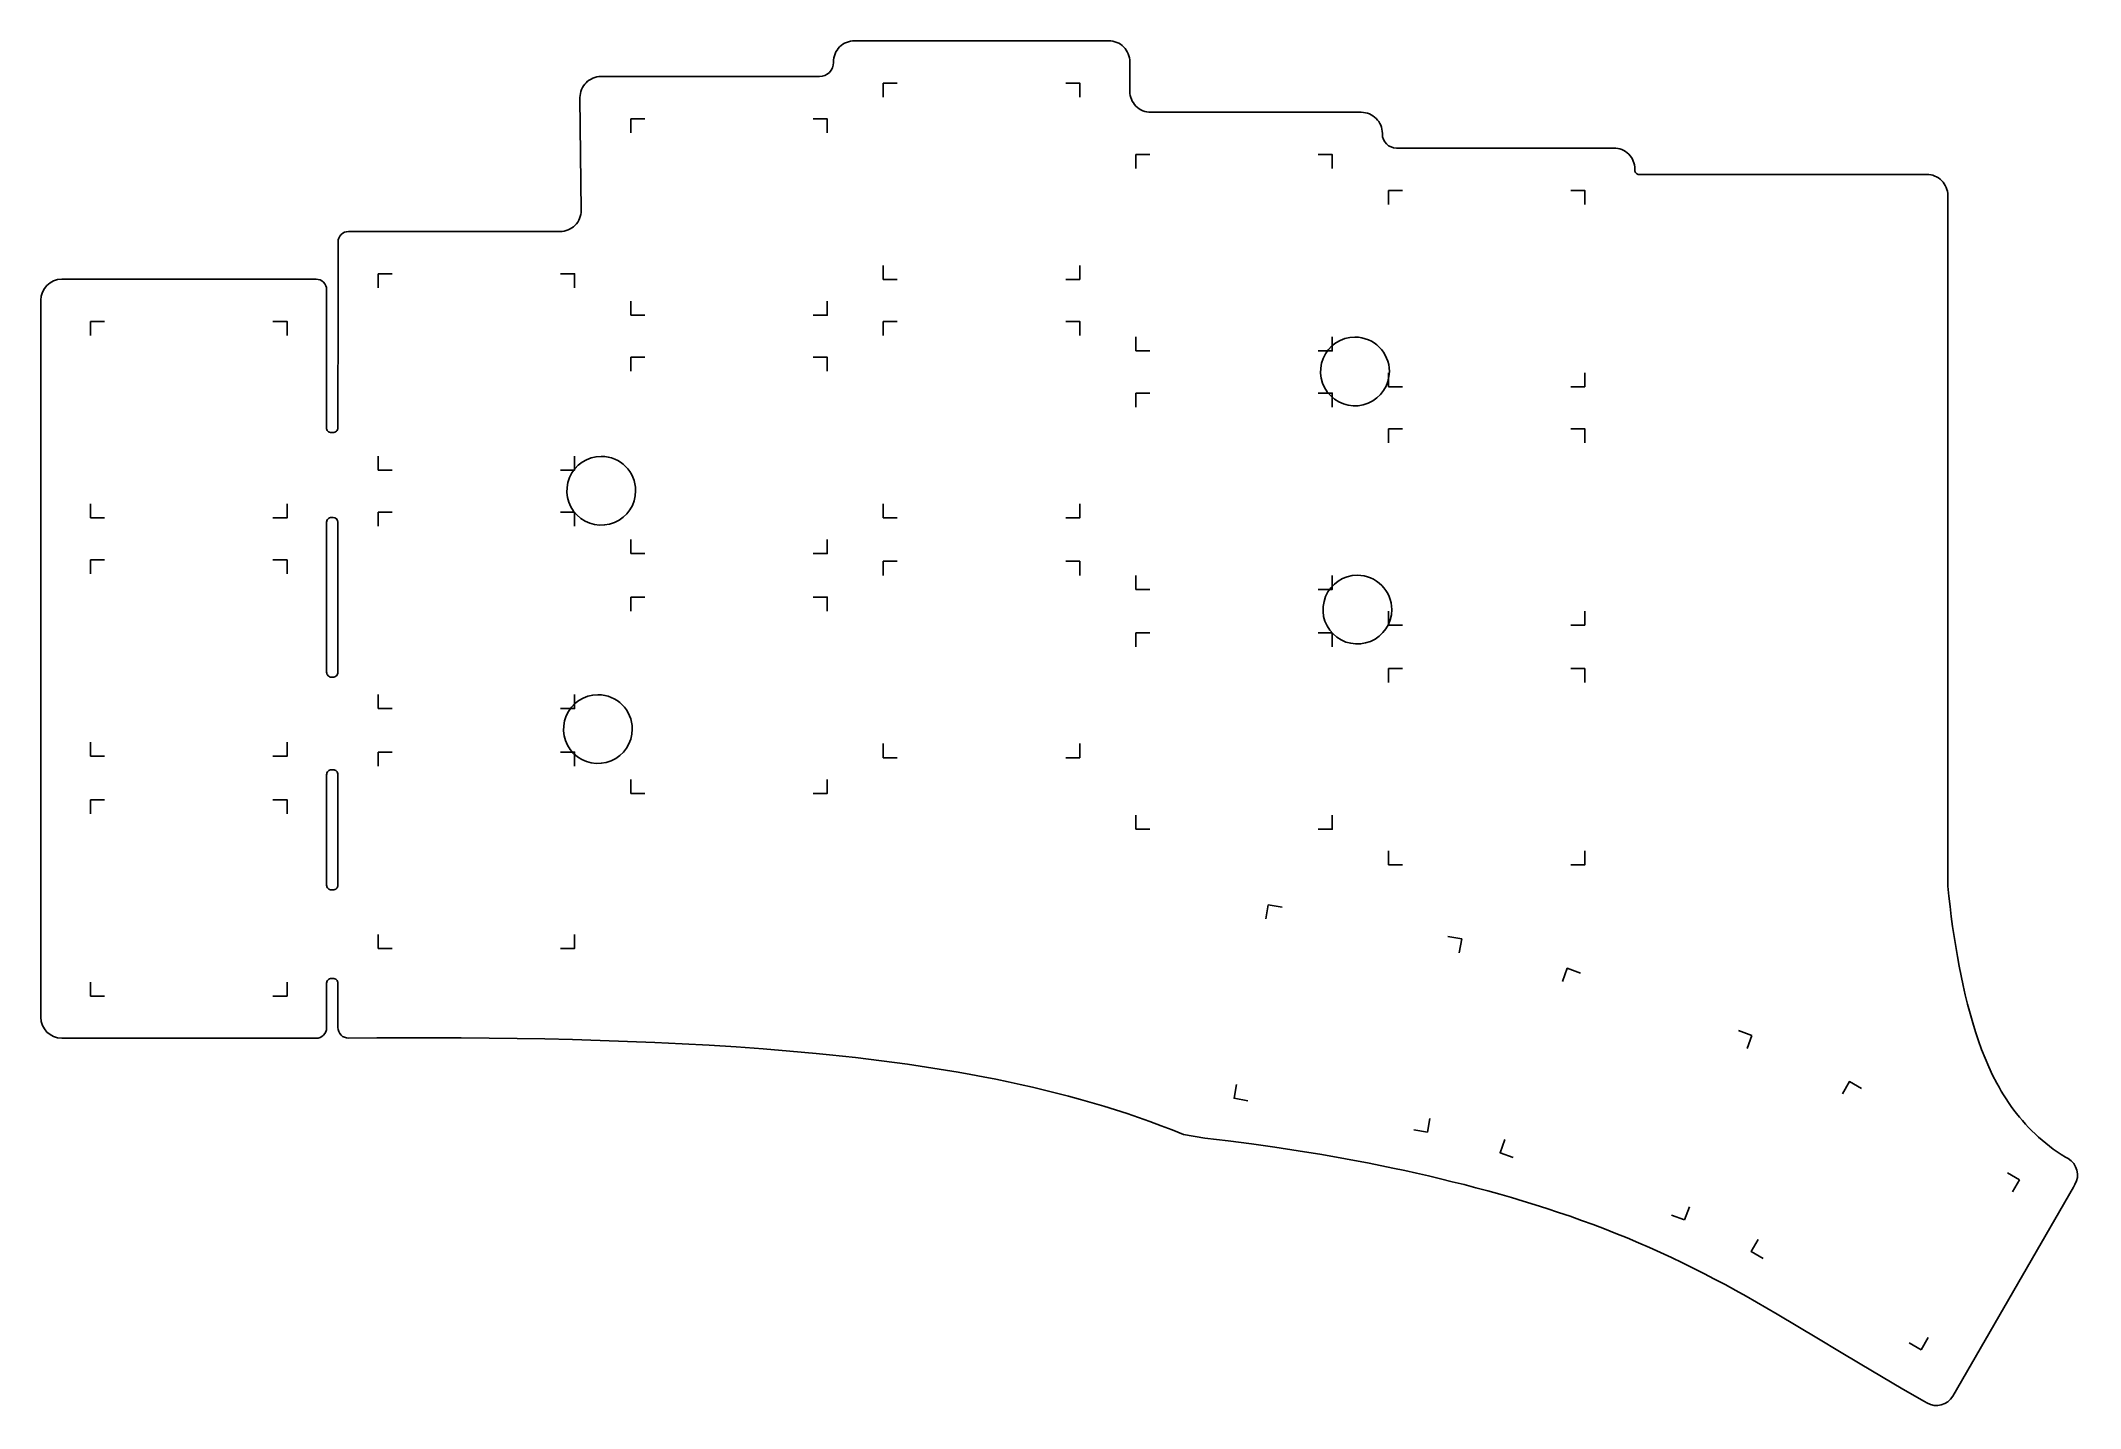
# Model space of a CAD drawing. Header units: millimetres. Extents: x 38 to 184, y 60 to 157.
import ezdxf

# ---------------------------------------------------------------- set-up
doc = ezdxf.new("R2010")
doc.units = ezdxf.units.MM
doc.layers.get('0').update_dxf_attribs({"linetype": 'CONTINUOUS'})

msp = doc.modelspace()

# ---------------------------------------------------------------- linework, layer by layer
at = {"color": 7}
for points in [[(96.3803, 157.4583), (96.3203, 157.4583)], [(114.4403, 157.4583), (96.3803, 157.4583)], [(94.8203, 155.8983), (94.8203, 155.9083)], [(115.9403, 155.8983), (115.9403, 155.9583)], [(115.9403, 153.8583), (115.9403, 155.8983)], [(78.3803, 154.9083), (78.2491, 154.9083)], [(93.8203, 154.9083), (78.3803, 154.9083)], [(98.37, 154.4422), (99.37, 154.4422)], [(98.37, 154.4422), (99.37, 154.4422)], [(98.37, 153.4422), (98.37, 154.4422)], [(98.37, 153.4422), (98.37, 154.4422)], [(111.37, 154.4422), (112.37, 154.4422)], [(111.37, 154.4422), (112.37, 154.4422), (112.37, 153.4422)], [(112.37, 154.4422), (112.37, 153.4422)], [(76.7491, 153.4083), (76.7491, 153.3483)], [(76.7491, 153.3483), (76.8361, 145.3747)], [(80.37, 151.8922), (81.37, 151.8922)], [(80.37, 151.8922), (81.37, 151.8922)], [(80.37, 150.8922), (80.37, 151.8922)], [(80.37, 150.8922), (80.37, 151.8922)], [(93.37, 151.8922), (94.37, 151.8922)], [(93.37, 151.8922), (94.37, 151.8922), (94.37, 150.8922)], [(94.37, 151.8922), (94.37, 150.8922)], [(132.3803, 152.3583), (117.4403, 152.3583)], [(132.4403, 152.3583), (132.3803, 152.3583)], [(133.9403, 150.8583), (133.9403, 150.8063)], [(150.3803, 149.8081), (134.9403, 149.8081)], [(150.4403, 149.8081), (150.3803, 149.8081)], [(116.37, 149.3422), (117.37, 149.3422)], [(116.37, 149.3422), (117.37, 149.3422)], [(116.37, 148.3422), (116.37, 149.3422)], [(116.37, 148.3422), (116.37, 149.3422)], [(129.37, 149.3422), (130.37, 149.3422)], [(129.37, 149.3422), (130.37, 149.3422), (130.37, 148.3422)], [(130.37, 149.3422), (130.37, 148.3422)], [(151.9403, 148.2481), (151.9403, 148.3081)], [(151.9403, 148.2291), (151.9403, 148.2481)], [(172.7403, 147.9291), (152.2403, 147.9291)], [(134.37, 146.7922), (135.37, 146.7922)], [(134.37, 146.7922), (135.37, 146.7922)], [(134.37, 145.7922), (134.37, 146.7922)], [(134.37, 145.7922), (134.37, 146.7922)], [(147.37, 146.7922), (148.37, 146.7922)], [(147.37, 146.7922), (148.37, 146.7922), (148.37, 145.7922)], [(148.37, 146.7922), (148.37, 145.7922)], [(174.2403, 97.1881), (174.2403, 146.4291)], [(59.504, 143.1083), (59.504, 142.3583)], [(60.32, 143.8583), (60.254, 143.8583)], [(75.3362, 143.8583), (60.32, 143.8583)], [(59.504, 142.3583), (59.504, 138.8983)], [(98.37, 140.4422), (98.37, 141.4422)], [(98.37, 140.4422), (98.37, 141.4422)], [(112.37, 141.4422), (112.37, 140.4422), (111.37, 140.4422)], [(112.37, 141.4422), (112.37, 140.4422)], [(57.88, 140.4584), (39.82, 140.4572)], [(57.94, 140.4584), (57.88, 140.4584)], [(58.69, 138.8984), (58.69, 139.7084)], [(62.37, 140.8422), (63.37, 140.8422)], [(62.37, 140.8422), (63.37, 140.8422)], [(62.37, 139.8422), (62.37, 140.8422)], [(62.37, 139.8422), (62.37, 140.8422)], [(75.37, 140.8422), (76.37, 140.8422)], [(75.37, 140.8422), (76.37, 140.8422), (76.37, 139.8422)], [(76.37, 140.8422), (76.37, 139.8422)], [(99.37, 140.4422), (98.37, 140.4422)], [(99.37, 140.4422), (98.37, 140.4422)], [(112.37, 140.4422), (111.37, 140.4422)], [(38.32, 138.9572), (38.32, 87.8384)], [(58.68, 129.8684), (58.69, 138.8984)], [(59.504, 138.8983), (59.4925, 129.8682)], [(80.37, 137.8922), (80.37, 138.8922)], [(80.37, 137.8922), (80.37, 138.8922)], [(94.37, 138.8922), (94.37, 137.8922), (93.37, 137.8922)], [(94.37, 138.8922), (94.37, 137.8922)], [(41.87, 137.4422), (42.87, 137.4422)], [(41.87, 137.4422), (42.87, 137.4422)], [(41.87, 136.4422), (41.87, 137.4422)], [(41.87, 136.4422), (41.87, 137.4422)], [(54.87, 137.4422), (55.87, 137.4422)], [(54.87, 137.4422), (55.87, 137.4422), (55.87, 136.4422)], [(55.87, 137.4422), (55.87, 136.4422)], [(81.37, 137.8922), (80.37, 137.8922)], [(81.37, 137.8922), (80.37, 137.8922)], [(94.37, 137.8922), (93.37, 137.8922)], [(98.37, 137.4422), (99.37, 137.4422)], [(98.37, 137.4422), (99.37, 137.4422)], [(98.37, 136.4422), (98.37, 137.4422)], [(98.37, 136.4422), (98.37, 137.4422)], [(111.37, 137.4422), (112.37, 137.4422)], [(111.37, 137.4422), (112.37, 137.4422), (112.37, 136.4422)], [(112.37, 137.4422), (112.37, 136.4422)], [(116.37, 135.3422), (116.37, 136.3422)], [(116.37, 135.3422), (116.37, 136.3422)], [(117.37, 135.3422), (116.37, 135.3422)], [(117.37, 135.3422), (116.37, 135.3422)], [(130.37, 136.3422), (130.37, 135.3422), (129.37, 135.3422)], [(130.37, 135.3422), (129.37, 135.3422)], [(130.37, 136.3422), (130.37, 135.3422)], [(80.37, 134.8922), (81.37, 134.8922)], [(80.37, 134.8922), (81.37, 134.8922)], [(80.37, 133.8922), (80.37, 134.8922)], [(80.37, 133.8922), (80.37, 134.8922)], [(93.37, 134.8922), (94.37, 134.8922)], [(93.37, 134.8922), (94.37, 134.8922), (94.37, 133.8922)], [(94.37, 134.8922), (94.37, 133.8922)], [(134.37, 132.7922), (134.37, 133.7922)], [(134.37, 132.7922), (134.37, 133.7922)], [(148.37, 133.7922), (148.37, 132.7922), (147.37, 132.7922)], [(148.37, 133.7922), (148.37, 132.7922)], [(116.37, 132.3422), (117.37, 132.3422)], [(116.37, 132.3422), (117.37, 132.3422)], [(116.37, 131.3422), (116.37, 132.3422)], [(116.37, 131.3422), (116.37, 132.3422)], [(129.37, 132.3422), (130.37, 132.3422)], [(129.37, 132.3422), (130.37, 132.3422), (130.37, 131.3422)], [(130.37, 132.3422), (130.37, 131.3422)], [(135.37, 132.7922), (134.37, 132.7922)], [(135.37, 132.7922), (134.37, 132.7922)], [(148.37, 132.7922), (147.37, 132.7922)], [(59.1424, 129.5182), (59.03, 129.5184)], [(134.37, 129.7922), (135.37, 129.7922)], [(134.37, 129.7922), (135.37, 129.7922)], [(134.37, 128.7922), (134.37, 129.7922)], [(134.37, 128.7922), (134.37, 129.7922)], [(147.37, 129.7922), (148.37, 129.7922)], [(147.37, 129.7922), (148.37, 129.7922), (148.37, 128.7922)], [(148.37, 129.7922), (148.37, 128.7922)], [(62.37, 126.8422), (62.37, 127.8422)], [(62.37, 126.8422), (62.37, 127.8422)], [(63.37, 126.8422), (62.37, 126.8422)], [(63.37, 126.8422), (62.37, 126.8422)], [(76.37, 127.8422), (76.37, 126.8422), (75.37, 126.8422)], [(76.37, 126.8422), (75.37, 126.8422)], [(76.37, 127.8422), (76.37, 126.8422)], [(41.87, 123.4422), (41.87, 124.4422)], [(41.87, 123.4422), (41.87, 124.4422)], [(55.87, 124.4422), (55.87, 123.4422), (54.87, 123.4422)], [(55.87, 124.4422), (55.87, 123.4422)], [(62.37, 123.8422), (63.37, 123.8422)], [(62.37, 123.8422), (63.37, 123.8422)], [(62.37, 122.8422), (62.37, 123.8422)], [(62.37, 122.8422), (62.37, 123.8422)], [(75.37, 123.8422), (76.37, 123.8422)], [(75.37, 123.8422), (76.37, 123.8422), (76.37, 122.8422)], [(76.37, 123.8422), (76.37, 122.8422)], [(98.37, 123.4422), (98.37, 124.4422)], [(98.37, 123.4422), (98.37, 124.4422)], [(112.37, 124.4422), (112.37, 123.4422), (111.37, 123.4422)], [(112.37, 124.4422), (112.37, 123.4422)], [(42.87, 123.4422), (41.87, 123.4422)], [(42.87, 123.4422), (41.87, 123.4422)], [(55.87, 123.4422), (54.87, 123.4422)], [(58.69, 123.1273), (58.69, 112.4348)], [(59.0961, 123.4772), (59.0401, 123.4772)], [(59.1521, 123.4772), (59.0961, 123.4772)], [(59.5001, 112.4347), (59.502, 123.1272)], [(99.37, 123.4422), (98.37, 123.4422)], [(99.37, 123.4422), (98.37, 123.4422)], [(112.37, 123.4422), (111.37, 123.4422)], [(80.37, 120.8922), (80.37, 121.8922)], [(80.37, 120.8922), (80.37, 121.8922)], [(81.37, 120.8922), (80.37, 120.8922)], [(81.37, 120.8922), (80.37, 120.8922)], [(94.37, 121.8922), (94.37, 120.8922), (93.37, 120.8922)], [(94.37, 120.8922), (93.37, 120.8922)], [(94.37, 121.8922), (94.37, 120.8922)], [(41.87, 120.4422), (42.87, 120.4422)], [(41.87, 120.4422), (42.87, 120.4422)], [(41.87, 119.4422), (41.87, 120.4422)], [(41.87, 119.4422), (41.87, 120.4422)], [(54.87, 120.4422), (55.87, 120.4422)], [(54.87, 120.4422), (55.87, 120.4422), (55.87, 119.4422)], [(55.87, 120.4422), (55.87, 119.4422)], [(98.37, 120.3418), (99.37, 120.3418)], [(98.37, 120.3418), (99.37, 120.3418)], [(98.37, 119.3418), (98.37, 120.3418)], [(98.37, 119.3418), (98.37, 120.3418)], [(111.37, 120.3418), (112.37, 120.3418)], [(111.37, 120.3418), (112.37, 120.3418), (112.37, 119.3418)], [(112.37, 120.3418), (112.37, 119.3418)], [(116.37, 118.3422), (116.37, 119.3422)], [(116.37, 118.3422), (116.37, 119.3422)], [(130.37, 119.3422), (130.37, 118.3422), (129.37, 118.3422)], [(130.37, 119.3422), (130.37, 118.3422)], [(80.37, 117.7918), (81.37, 117.7918)], [(80.37, 117.7918), (81.37, 117.7918)], [(80.37, 116.7918), (80.37, 117.7918)], [(80.37, 116.7918), (80.37, 117.7918)], [(93.37, 117.7918), (94.37, 117.7918)], [(93.37, 117.7918), (94.37, 117.7918), (94.37, 116.7918)], [(94.37, 117.7918), (94.37, 116.7918)], [(117.37, 118.3422), (116.37, 118.3422)], [(117.37, 118.3422), (116.37, 118.3422)], [(130.37, 118.3422), (129.37, 118.3422)], [(134.37, 115.7922), (134.37, 116.7922)], [(134.37, 115.7922), (134.37, 116.7922)], [(148.37, 116.7922), (148.37, 115.7922), (147.37, 115.7922)], [(148.37, 116.7922), (148.37, 115.7922)], [(116.37, 115.2418), (117.37, 115.2418)], [(116.37, 115.2418), (117.37, 115.2418)], [(116.37, 114.2418), (116.37, 115.2418)], [(116.37, 114.2418), (116.37, 115.2418)], [(129.37, 115.2418), (130.37, 115.2418)], [(129.37, 115.2418), (130.37, 115.2418), (130.37, 114.2418)], [(130.37, 115.2418), (130.37, 114.2418)], [(135.37, 115.7922), (134.37, 115.7922)], [(135.37, 115.7922), (134.37, 115.7922)], [(148.37, 115.7922), (147.37, 115.7922)], [(59.0401, 112.0848), (59.094, 112.0848)], [(59.094, 112.0848), (59.1501, 112.0848)], [(134.37, 112.6918), (135.37, 112.6918)], [(134.37, 112.6918), (135.37, 112.6918)], [(134.37, 111.6918), (134.37, 112.6918)], [(134.37, 111.6918), (134.37, 112.6918)], [(147.37, 112.6918), (148.37, 112.6918)], [(147.37, 112.6918), (148.37, 112.6918), (148.37, 111.6918)], [(148.37, 112.6918), (148.37, 111.6918)], [(62.37, 109.8422), (62.37, 110.8422)], [(62.37, 109.8422), (62.37, 110.8422)], [(76.37, 110.8422), (76.37, 109.8422), (75.37, 109.8422)], [(76.37, 110.8422), (76.37, 109.8422)], [(63.37, 109.8422), (62.37, 109.8422)], [(63.37, 109.8422), (62.37, 109.8422)], [(76.37, 109.8422), (75.37, 109.8422)], [(41.87, 106.4422), (41.87, 107.4422)], [(41.87, 106.4422), (41.87, 107.4422)], [(42.87, 106.4422), (41.87, 106.4422)], [(42.87, 106.4422), (41.87, 106.4422)], [(55.87, 107.4422), (55.87, 106.4422), (54.87, 106.4422)], [(55.87, 106.4422), (54.87, 106.4422)], [(55.87, 107.4422), (55.87, 106.4422)], [(62.37, 106.7418), (63.37, 106.7418)], [(62.37, 106.7418), (63.37, 106.7418)], [(62.37, 105.7418), (62.37, 106.7418)], [(62.37, 105.7418), (62.37, 106.7418)], [(75.37, 106.7418), (76.37, 106.7418)], [(75.37, 106.7418), (76.37, 106.7418), (76.37, 105.7418)], [(76.37, 106.7418), (76.37, 105.7418)], [(98.37, 106.3418), (98.37, 107.3418)], [(98.37, 106.3418), (98.37, 107.3418)], [(99.37, 106.3418), (98.37, 106.3418)], [(99.37, 106.3418), (98.37, 106.3418)], [(112.37, 107.3418), (112.37, 106.3418), (111.37, 106.3418)], [(112.37, 106.3418), (111.37, 106.3418)], [(112.37, 107.3418), (112.37, 106.3418)], [(58.69, 105.1272), (58.69, 97.2572)], [(59.0954, 105.4773), (59.0404, 105.4773)], [(59.1504, 105.4773), (59.0954, 105.4773)], [(59.499, 97.2572), (59.5004, 105.1272)], [(80.37, 103.7918), (80.37, 104.7918)], [(80.37, 103.7918), (80.37, 104.7918)], [(94.37, 104.7918), (94.37, 103.7918), (93.37, 103.7918)], [(94.37, 104.7918), (94.37, 103.7918)], [(41.87, 103.3418), (42.87, 103.3418)], [(41.87, 103.3418), (42.87, 103.3418)], [(41.87, 102.3418), (41.87, 103.3418)], [(41.87, 102.3418), (41.87, 103.3418)], [(54.87, 103.3418), (55.87, 103.3418)], [(54.87, 103.3418), (55.87, 103.3418), (55.87, 102.3418)], [(55.87, 103.3418), (55.87, 102.3418)], [(81.37, 103.7918), (80.37, 103.7918)], [(81.37, 103.7918), (80.37, 103.7918)], [(94.37, 103.7918), (93.37, 103.7918)], [(116.37, 101.2418), (116.37, 102.2418)], [(116.37, 101.2418), (116.37, 102.2418)], [(130.37, 102.2418), (130.37, 101.2418), (129.37, 101.2418)], [(130.37, 102.2418), (130.37, 101.2418)], [(117.37, 101.2418), (116.37, 101.2418)], [(117.37, 101.2418), (116.37, 101.2418)], [(130.37, 101.2418), (129.37, 101.2418)], [(134.37, 98.6918), (134.37, 99.6918)], [(134.37, 98.6918), (134.37, 99.6918)], [(148.37, 99.6918), (148.37, 98.6918), (147.37, 98.6918)], [(148.37, 99.6918), (148.37, 98.6918)], [(135.37, 98.6918), (134.37, 98.6918)], [(135.37, 98.6918), (134.37, 98.6918)], [(148.37, 98.6918), (147.37, 98.6918)], [(59.0401, 96.9072), (59.0951, 96.9072)], [(59.0951, 96.9072), (59.149, 96.9072)], [(174.3167, 96.4576), (174.2403, 97.1881)], [(174.4, 95.7318), (174.3167, 96.4576)], [(125.6324, 94.8611), (125.8061, 95.8459)], [(125.6324, 94.8611), (125.8061, 95.8459), (126.7909, 95.6722)], [(125.8061, 95.8459), (126.7909, 95.6722)], [(174.4902, 95.0107), (174.4, 95.7318)], [(174.5875, 94.2944), (174.4902, 95.0107)], [(62.37, 92.7418), (62.37, 93.7418)], [(62.37, 92.7418), (62.37, 93.7418)], [(76.37, 93.7418), (76.37, 92.7418), (75.37, 92.7418)], [(76.37, 93.7418), (76.37, 92.7418)], [(138.6086, 93.5885), (139.5934, 93.4148)], [(138.6086, 93.5885), (139.5934, 93.4148)], [(139.5934, 93.4148), (139.4197, 92.43)], [(139.5934, 93.4148), (139.4197, 92.43)], [(174.692, 93.5829), (174.5875, 94.2944)], [(174.8039, 92.8767), (174.692, 93.5829)], [(63.37, 92.7418), (62.37, 92.7418)], [(63.37, 92.7418), (62.37, 92.7418)], [(76.37, 92.7418), (75.37, 92.7418)], [(174.9236, 92.1756), (174.8039, 92.8767)], [(175.0513, 91.48), (174.9236, 92.1756)], [(41.87, 89.3418), (41.87, 90.3418)], [(41.87, 89.3418), (41.87, 90.3418)], [(55.87, 90.3418), (55.87, 89.3418), (54.87, 89.3418)], [(55.87, 90.3418), (55.87, 89.3418)], [(58.69, 87.0884), (58.69, 90.2573)], [(59.0401, 90.6073), (59.1477, 90.6073)], [(59.4977, 90.2572), (59.4971, 87.0976)], [(146.7773, 90.389), (147.1193, 91.3287)], [(146.7773, 90.389), (147.1193, 91.3287), (148.059, 90.9866)], [(147.1193, 91.3287), (148.059, 90.9866)], [(175.1874, 90.7901), (175.0513, 91.48)], [(175.3325, 90.1065), (175.1874, 90.7901)], [(42.87, 89.3418), (41.87, 89.3418)], [(42.87, 89.3418), (41.87, 89.3418)], [(55.87, 89.3418), (54.87, 89.3418)], [(175.4872, 89.4292), (175.3325, 90.1065)], [(175.652, 88.759), (175.4872, 89.4292)], [(175.8277, 88.096), (175.652, 88.759)], [(176.015, 87.441), (175.8277, 88.096)], [(176.2149, 86.7945), (176.015, 87.441)], [(39.82, 86.3384), (39.88, 86.3384)], [(39.88, 86.3384), (57.94, 86.3384)], [(60.2556, 86.3475), (62.2718, 86.3655)], [(62.2718, 86.3655), (64.2822, 86.3751)], [(64.2822, 86.3751), (66.2867, 86.376)], [(66.2867, 86.376), (68.2852, 86.3678)], [(68.2852, 86.3678), (70.2777, 86.3508)], [(70.2777, 86.3508), (72.2639, 86.3238)], [(72.2639, 86.3238), (74.2437, 86.2878)], [(74.2437, 86.2878), (76.2166, 86.2408)], [(76.2166, 86.2408), (78.1824, 86.1838)], [(78.1824, 86.1838), (80.1407, 86.1148)], [(80.1407, 86.1148), (82.0909, 86.0338)], [(82.0909, 86.0338), (84.0326, 85.9408)], [(84.0326, 85.9408), (85.9651, 85.8339)], [(85.9651, 85.8339), (87.8877, 85.7124)], [(159.3353, 86.8824), (160.275, 86.5404)], [(159.3353, 86.8824), (160.275, 86.5404)], [(160.275, 86.5404), (159.933, 85.6007)], [(160.275, 86.5404), (159.933, 85.6007)], [(176.4283, 86.1572), (176.2149, 86.7945)], [(176.6562, 85.5298), (176.4283, 86.1572)], [(87.8877, 85.7124), (89.7998, 85.5752)], [(89.7998, 85.5752), (91.7004, 85.4211)], [(91.7004, 85.4211), (93.5888, 85.2489)], [(93.5888, 85.2489), (94.5281, 85.1559)], [(94.5281, 85.1559), (95.4641, 85.0579)], [(95.4641, 85.0579), (96.3965, 84.9543)], [(96.3965, 84.9543), (97.3251, 84.8453)], [(97.3251, 84.8453), (98.2501, 84.7307)], [(98.2501, 84.7307), (99.171, 84.6103)], [(99.171, 84.6103), (100.088, 84.4839)], [(100.088, 84.4839), (101.0008, 84.3514)], [(101.0008, 84.3514), (101.9093, 84.2125)], [(176.8997, 84.913), (176.6562, 85.5298)], [(177.1599, 84.3076), (176.8997, 84.913)], [(101.9093, 84.2125), (102.8132, 84.067)], [(102.8132, 84.067), (103.7126, 83.9147)], [(103.7126, 83.9147), (104.6072, 83.7554)], [(104.6072, 83.7554), (105.4971, 83.5889)], [(105.4971, 83.5889), (106.3819, 83.415)], [(106.3819, 83.415), (107.2614, 83.2335)], [(107.2614, 83.2335), (108.1358, 83.0443)], [(108.1358, 83.0443), (109.0046, 82.8471)], [(124.3598, 81.8849), (123.375, 82.0586), (123.5486, 83.0434)], [(123.375, 82.0586), (123.5486, 83.0434)], [(166.7278, 82.3834), (167.2278, 83.2494)], [(166.7278, 82.3834), (167.2278, 83.2494), (168.0938, 82.7494)], [(167.2278, 83.2494), (168.0938, 82.7494)], [(177.4381, 83.7143), (177.1599, 84.3076)], [(177.7355, 83.1342), (177.4381, 83.7143)], [(177.8918, 82.8493), (177.7355, 83.1342)], [(109.0046, 82.8471), (109.868, 82.6417)], [(109.868, 82.6417), (110.7257, 82.4279)], [(110.7257, 82.4279), (111.5776, 82.2056)], [(111.5776, 82.2056), (112.4236, 81.9746)], [(112.4236, 81.9746), (113.2636, 81.7347)], [(113.2636, 81.7347), (114.0974, 81.4858)], [(114.0974, 81.4858), (114.925, 81.2277)], [(124.3598, 81.8849), (123.375, 82.0586)], [(178.0534, 82.5679), (177.8918, 82.8493)], [(178.2204, 82.2904), (178.0534, 82.5679)], [(178.393, 82.0166), (178.2204, 82.2904)], [(178.5715, 81.7467), (178.393, 82.0166)], [(178.7558, 81.4808), (178.5715, 81.7467)], [(178.9463, 81.2192), (178.7558, 81.4808)], [(114.925, 81.2277), (115.7463, 80.9603)], [(115.7463, 80.9603), (116.5613, 80.6835)], [(116.5613, 80.6835), (117.3697, 80.3972)], [(117.3697, 80.3972), (118.1717, 80.1014)], [(118.1717, 80.1014), (118.9671, 79.7959)], [(137.3359, 80.6123), (137.1623, 79.6275)], [(137.3359, 80.6123), (137.1623, 79.6275)], [(179.143, 80.9618), (178.9463, 81.2192)], [(179.3461, 80.7086), (179.143, 80.9618)], [(179.5558, 80.4601), (179.3461, 80.7086)], [(179.7722, 80.2161), (179.5558, 80.4601)], [(179.9955, 79.9766), (179.7722, 80.2161)], [(180.2257, 79.742), (179.9955, 79.9766)], [(118.9671, 79.7959), (119.756, 79.4808)], [(119.756, 79.4808), (121.2918, 79.21)], [(121.2918, 79.21), (122.9464, 79.0167)], [(122.9464, 79.0167), (124.6067, 78.8031)], [(124.6067, 78.8031), (126.2729, 78.569)], [(126.2729, 78.569), (127.9449, 78.3141)], [(137.1623, 79.6275), (136.1775, 79.8011)], [(137.1623, 79.6275), (136.1775, 79.8011)], [(143.2707, 77.8309), (142.331, 78.173), (142.673, 79.1127)], [(142.331, 78.173), (142.673, 79.1127)], [(180.4631, 79.5123), (180.2257, 79.742)], [(180.7078, 79.2874), (180.4631, 79.5123)], [(180.9598, 79.0677), (180.7078, 79.2874)], [(181.2193, 78.853), (180.9598, 79.0677)], [(181.4863, 78.6434), (181.2193, 78.853)], [(181.761, 78.4389), (181.4863, 78.6434)], [(127.9449, 78.3141), (129.6224, 78.038)], [(129.6224, 78.038), (131.3051, 77.7402)], [(131.3051, 77.7402), (132.9925, 77.42)], [(132.9925, 77.42), (134.6838, 77.0765)], [(134.6838, 77.0765), (135.5306, 76.8958)], [(143.2707, 77.8309), (142.331, 78.173)], [(182.0433, 78.2398), (181.761, 78.4389)], [(182.3334, 78.0459), (182.0433, 78.2398)], [(182.6313, 77.8573), (182.3334, 78.0459)], [(182.8132, 77.7522), (182.6313, 77.8573)], [(135.5306, 76.8958), (136.3779, 76.7089)], [(136.3779, 76.7089), (137.2255, 76.5156)], [(137.2255, 76.5156), (138.0733, 76.3158)], [(138.0733, 76.3158), (138.9209, 76.1094)], [(138.9209, 76.1094), (139.7681, 75.8962)], [(139.7681, 75.8962), (140.6146, 75.676)], [(140.6146, 75.676), (141.46, 75.4486)], [(174.5973, 60.8223), (183.2023, 75.7262)], [(178.4862, 76.7494), (179.3522, 76.2494)], [(178.4862, 76.7494), (179.3522, 76.2494)], [(179.3522, 76.2494), (178.8522, 75.3834)], [(179.3522, 76.2494), (178.8522, 75.3834)], [(183.2023, 75.7262), (183.3073, 75.9081)], [(141.46, 75.4486), (142.304, 75.2138)], [(142.304, 75.2138), (143.1462, 74.9714)], [(143.1462, 74.9714), (143.9863, 74.7213)], [(143.9863, 74.7213), (144.8238, 74.4632)], [(144.8238, 74.4632), (145.6584, 74.197)], [(145.6584, 74.197), (146.4896, 73.9225)], [(155.8287, 74.3244), (155.4867, 73.3847)], [(155.8287, 74.3244), (155.4867, 73.3847)], [(146.4896, 73.9225), (147.3171, 73.6396)], [(147.3171, 73.6396), (148.1405, 73.3481)], [(148.1405, 73.3481), (148.9595, 73.048)], [(148.9595, 73.048), (149.7738, 72.7391)], [(149.7738, 72.7391), (150.5831, 72.4213)], [(155.4867, 73.3847), (154.547, 73.7267)], [(155.4867, 73.3847), (154.547, 73.7267)], [(150.5831, 72.4213), (151.3871, 72.0946)], [(151.3871, 72.0946), (152.1857, 71.759)], [(152.1857, 71.759), (152.9787, 71.4146)], [(152.9787, 71.4146), (153.7659, 71.0613)], [(161.0938, 70.625), (160.2278, 71.125), (160.7278, 71.991)], [(160.2278, 71.125), (160.7278, 71.991)], [(153.7659, 71.0613), (154.5474, 70.6993)], [(154.5474, 70.6993), (155.3232, 70.3288)], [(155.3232, 70.3288), (156.0933, 69.95)], [(156.0933, 69.95), (156.8581, 69.5632)], [(161.0938, 70.625), (160.2278, 71.125)], [(156.8581, 69.5632), (157.6176, 69.1686)], [(157.6176, 69.1686), (158.3724, 68.7667)], [(158.3724, 68.7667), (159.1228, 68.3579)], [(159.1228, 68.3579), (159.8693, 67.9426)], [(159.8693, 67.9426), (160.6125, 67.5214)], [(160.6125, 67.5214), (162.0913, 66.6636)], [(162.0913, 66.6636), (163.5643, 65.7889)], [(163.5643, 65.7889), (165.0371, 64.9022)], [(165.0371, 64.9022), (166.5152, 64.008)], [(166.5152, 64.008), (168.0035, 63.1107)], [(172.3522, 64.125), (171.4862, 64.625)], [(172.3522, 64.125), (171.4862, 64.625)], [(172.8522, 64.991), (172.3522, 64.125)], [(172.8522, 64.991), (172.3522, 64.125)], [(168.0035, 63.1107), (169.5068, 62.214)], [(169.5068, 62.214), (171.0286, 61.3208)], [(171.0286, 61.3208), (172.5713, 60.4332)], [(172.5713, 60.4332), (172.7531, 60.3282)]]:
    msp.add_lwpolyline(points, dxfattribs=at)
for points in [[(131.99, 136.3272)], [(78.27, 127.8272)], [(58.6901, 123.1272)], [(132.16, 119.3472)], [(78.03, 110.8272)], [(58.6904, 105.1273)]]:
    msp.add_lwpolyline(points, close=True, dxfattribs=at)
for points in [[(95.2596, 157.019), (94.9783, 156.7377), (94.8203, 156.3561), (94.8203, 155.9083)], [(96.3203, 157.4583), (95.9224, 157.4583), (95.5409, 157.3003), (95.2596, 157.019)], [(115.5009, 157.019), (115.2196, 157.3003), (114.8381, 157.4583), (114.4403, 157.4583)], [(115.9403, 155.9583), (115.9403, 156.3561), (115.7822, 156.7377), (115.5009, 157.019)], [(94.8203, 155.8983), (94.8203, 155.6431), (94.7149, 155.3887), (94.5274, 155.2012)], [(77.1884, 154.469), (76.9071, 154.1877), (76.7491, 153.8061), (76.7491, 153.4083)], [(78.2491, 154.9083), (77.8512, 154.9083), (77.4697, 154.7503), (77.1884, 154.469)], [(94.5274, 155.2012), (94.3398, 155.0137), (94.0855, 154.9083), (93.8203, 154.9083)], [(116.3796, 152.7976), (116.0983, 153.0789), (115.9403, 153.4605), (115.9403, 153.8583)], [(117.4403, 152.3583), (117.0424, 152.3583), (116.6609, 152.5163), (116.3796, 152.7976)], [(133.5009, 151.919), (133.2196, 152.2003), (132.8381, 152.3583), (132.4403, 152.3583)], [(133.9403, 150.8583), (133.9403, 151.2561), (133.7822, 151.6377), (133.5009, 151.919)], [(134.2332, 150.0992), (134.0456, 150.2867), (133.9403, 150.5411), (133.9403, 150.8063)], [(134.9403, 149.8081), (134.675, 149.8081), (134.4207, 149.9134), (134.2332, 150.101)], [(151.5009, 149.3688), (151.2196, 149.6501), (150.8381, 149.8081), (150.4403, 149.8081)], [(151.9403, 148.3081), (151.9403, 148.7059), (151.7822, 149.0874), (151.5009, 149.3688)], [(152.0281, 148.017), (151.9719, 148.0732), (151.9403, 148.1495), (151.9403, 148.2291)], [(152.2403, 147.9291), (152.1607, 147.9291), (152.0844, 147.9607), (152.0281, 148.017)], [(173.8009, 147.4898), (173.5196, 147.7711), (173.1381, 147.9291), (172.7403, 147.9291)], [(174.2403, 146.4291), (174.2403, 146.8269), (174.0822, 147.2084), (173.8009, 147.4898)], [(76.8361, 145.3747), (76.8404, 144.9741), (76.6844, 144.5883), (76.4026, 144.3035)], [(76.4026, 144.3035), (76.1208, 144.0186), (75.7368, 143.8583), (75.3362, 143.8583)], [(59.7237, 143.6386), (59.583, 143.498), (59.504, 143.3072), (59.504, 143.1083)], [(60.254, 143.8583), (60.0551, 143.8583), (59.8643, 143.7793), (59.7237, 143.6386)], [(39.82, 140.4572), (38.9916, 140.4572), (38.32, 139.7856), (38.32, 138.9572)], [(58.4703, 140.2387), (58.3297, 140.3794), (58.1389, 140.4584), (57.94, 140.4584)], [(58.69, 139.7084), (58.69, 139.9073), (58.611, 140.0981), (58.4703, 140.2387)], [(131.99, 136.3272), (130.999068, 136.3272), (130.105709, 135.730277), (129.726495, 134.814774)], [(134.44, 133.8772), (134.44, 135.230298), (133.343098, 136.3272), (131.99, 136.3272)], [(129.726495, 134.814774), (129.347282, 133.899272), (129.556893, 132.845483), (130.257588, 132.144788)], [(132.927574, 131.613695), (133.843077, 131.992909), (134.44, 132.886268), (134.44, 133.8772)], [(130.257588, 132.144788), (130.958283, 131.444093), (132.012072, 131.234482), (132.927574, 131.613695)], [(58.7825, 129.6209), (58.7169, 129.6865), (58.68, 129.7755), (58.68, 129.8684)], [(59.03, 129.5184), (58.9372, 129.5184), (58.8481, 129.5552), (58.7825, 129.6209)], [(59.39, 129.6207), (59.3243, 129.555), (59.2353, 129.5182), (59.1424, 129.5182)], [(59.4925, 129.8682), (59.4925, 129.7753), (59.4557, 129.6863), (59.39, 129.6207)], [(78.27, 127.8272), (77.279068, 127.8272), (76.385709, 127.230277), (76.006495, 126.314774)], [(80.72, 125.3772), (80.72, 126.730298), (79.623098, 127.8272), (78.27, 127.8272)], [(76.006495, 126.314774), (75.627282, 125.399272), (75.836893, 124.345483), (76.537588, 123.644788)], [(79.207574, 123.113695), (80.123077, 123.492909), (80.72, 124.386268), (80.72, 125.3772)], [(76.537588, 123.644788), (77.238283, 122.944093), (78.292072, 122.734482), (79.207574, 123.113695)], [(58.7926, 123.3747), (58.7269, 123.3091), (58.6901, 123.22), (58.6901, 123.1272)], [(59.0401, 123.4772), (58.9472, 123.4772), (58.8582, 123.4403), (58.7926, 123.3747)], [(59.502, 123.1272), (59.502, 123.3205), (59.3453, 123.4771), (59.1521, 123.4772)], [(132.16, 119.3472), (131.169068, 119.3472), (130.275709, 118.750277), (129.896495, 117.834774)], [(133.892412, 118.629612), (133.432947, 119.089076), (132.80978, 119.3472), (132.16, 119.3472)], [(129.896495, 117.834774), (129.517282, 116.919272), (129.726893, 115.865483), (130.427588, 115.164788)], [(134.61, 116.8972), (134.61, 117.54698), (134.351876, 118.170147), (133.892412, 118.629612)], [(133.097574, 114.633695), (134.013077, 115.012909), (134.61, 115.906268), (134.61, 116.8972)], [(130.427588, 115.164788), (131.128283, 114.464093), (132.182072, 114.254482), (133.097574, 114.633695)], [(58.69, 112.4348), (58.69, 112.3419), (58.7269, 112.2529), (58.7926, 112.1873)], [(58.7926, 112.1873), (58.8582, 112.1216), (58.9472, 112.0848), (59.0401, 112.0848)], [(59.1501, 112.0848), (59.2429, 112.0847), (59.3319, 112.1216), (59.3976, 112.1872)], [(59.3976, 112.1872), (59.4632, 112.2528), (59.5001, 112.3418), (59.5001, 112.4347)], [(78.03, 110.8272), (77.039068, 110.8272), (76.145709, 110.230277), (75.766495, 109.314774)], [(80.48, 108.3772), (80.48, 109.730298), (79.383098, 110.8272), (78.03, 110.8272)], [(75.766495, 109.314774), (75.387282, 108.399272), (75.596893, 107.345483), (76.297588, 106.644788)], [(78.967574, 106.113695), (79.883077, 106.492909), (80.48, 107.386268), (80.48, 108.3772)], [(76.297588, 106.644788), (76.998283, 105.944093), (78.052072, 105.734482), (78.967574, 106.113695)], [(58.7929, 105.3748), (58.7273, 105.3092), (58.6904, 105.2201), (58.6904, 105.1273)], [(59.0404, 105.4773), (58.9476, 105.4773), (58.8585, 105.4404), (58.7929, 105.3748)], [(59.3979, 105.3748), (59.3323, 105.4404), (59.2432, 105.4773), (59.1504, 105.4773)], [(59.5004, 105.1272), (59.5004, 105.22), (59.4635, 105.3091), (59.3979, 105.3748)], [(58.69, 97.2572), (58.69, 97.1644), (58.7269, 97.0754), (58.7926, 97.0097)], [(58.7926, 97.0097), (58.8582, 96.9441), (58.9472, 96.9072), (59.0401, 96.9072)], [(59.149, 96.9072), (59.2419, 96.9072), (59.3309, 96.9441), (59.3965, 97.0097)], [(59.3965, 97.0097), (59.4622, 97.0754), (59.499, 97.1644), (59.499, 97.2572)], [(58.69, 90.2573), (58.69, 90.3502), (58.7269, 90.4392), (58.7925, 90.5048)], [(58.7925, 90.5048), (58.8582, 90.5705), (58.9473, 90.6073), (59.0401, 90.6073)], [(59.1477, 90.6073), (59.2405, 90.6073), (59.3296, 90.5704), (59.3952, 90.5048)], [(59.3952, 90.5048), (59.4609, 90.4391), (59.4977, 90.35), (59.4977, 90.2572)], [(38.32, 87.8384), (38.32, 87.01), (38.9916, 86.3384), (39.82, 86.3384)], [(57.94, 86.3384), (58.1389, 86.3384), (58.3297, 86.4174), (58.4703, 86.5581)], [(58.4703, 86.5581), (58.611, 86.6987), (58.69, 86.8895), (58.69, 87.0884)], [(59.4971, 87.0976), (59.4971, 86.8972), (59.5772, 86.7051), (59.7197, 86.5642)], [(59.7197, 86.5642), (59.8622, 86.4232), (60.0552, 86.3452), (60.2556, 86.3475)], [(183.3073, 75.9081), (183.6801, 76.5538), (183.4589, 77.3794), (182.8132, 77.7522)], [(172.7531, 60.3282), (173.3988, 59.9554), (174.2245, 60.1766), (174.5973, 60.8223)]]:
    msp.add_open_spline(points, degree=3, dxfattribs=at)

doc.saveas('drawing.dxf')
